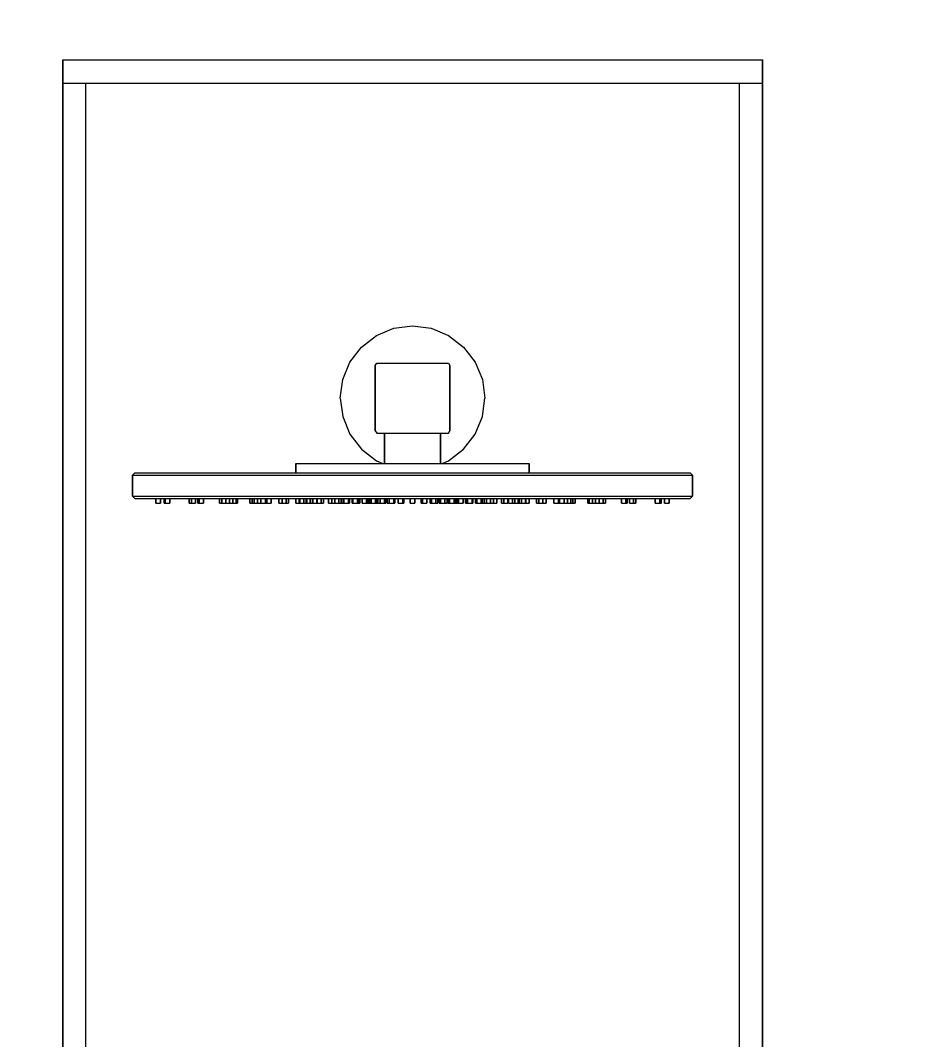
# Model space of a CAD drawing. Header units: millimetres. Extents: x 3767 to 22479, y 1034 to 12216.
# Drawn here: x 21305.3 to 21686.1, y 3257.8 to 3694.7 of the extents above; entities that cross this region are included whole.
import ezdxf

# ---------------------------------------------------------------- set-up
doc = ezdxf.new("R2010")
doc.units = ezdxf.units.MM
doc.layers.add('dim', color=4, linetype='Continuous', lineweight=0)
doc.layers.add('equipments', color=137, linetype='Continuous', lineweight=13)
doc.styles.add('ARIAL', font='arial.ttf')
doc.dimstyles.new('25', dxfattribs={"dimtxt": 25, "dimasz": 25, "dimexe": 12.5, "dimexo": 25, "dimgap": 6.25, "dimtad": 1, "dimdec": 0, "dimdsep": 46, "dimlunit": 6, "dimtxsty": 'ARIAL', "dimblk": 'OBLIQUE', "dimcen": 25, "dimdle": 12.5, "dimclrd": 256, "dimclre": 256, "dimclrt": 2, "dimadec": 0, "dimazin": 0, "dimtfac": 1, "dimtdec": 0, "dimtmove": 0, "dimatfit": 1, "dimldrblk": 'DOTSMALL', "dimfxl": 1, "dimtvp": 1, "dimtolj": 1, "dimtzin": 0, "dimarcsym": 0})

# ---------------------------------------------------------------- blocks, each defined once
blk = doc.blocks.new('A$C5B3B7623')
for p, q in [((71.8135, 1932.8429), (371.8135, 1932.8429)), ((71.8135, 1922.8429), (71.8135, 1932.8429)), ((71.8135, 1932.8429), (371.8135, 1932.8429)), ((71.8135, 1932.8429), (71.8135, 1922.8429)), ((371.8135, 1922.8429), (371.8135, 1932.8429)), ((371.8135, 1932.8429), (371.8135, 1922.8429)), ((71.8135, 532.8429), (71.8135, 1922.8429)), ((71.8135, 1517.8429), (71.8135, 1922.8429)), ((71.8135, 1061.8429), (71.8135, 1922.8429)), ((71.8135, 1922.8429), (371.8135, 1922.8429)), ((71.8135, 1922.8429), (371.8135, 1922.8429)), ((71.8135, 1922.8429), (71.8135, 1061.8429)), ((71.8135, 1922.8429), (71.8135, 532.8429)), ((71.8135, 1922.8429), (81.8135, 1922.8429)), ((71.8135, 1922.8429), (71.8135, 1517.8429)), ((81.8135, 542.8429), (81.8135, 1922.8429)), ((81.8135, 1922.8429), (361.8135, 1922.8429)), ((361.8135, 1922.8429), (361.8135, 1032.8429)), ((361.8135, 1922.8429), (361.8135, 542.8429)), ((361.8135, 1922.8429), (371.8135, 1922.8429)), ((371.8135, 532.8429), (371.8135, 1922.8429)), ((371.8135, 1922.8429), (371.8135, 532.8429)), ((206.3625, 1814.7129), (213.8425, 1817.7629)), ((213.8425, 1817.7629), (221.8135, 1818.8429)), ((221.8135, 1818.8429), (229.7845, 1817.7629)), ((229.7845, 1817.7629), (237.2645, 1814.7129)), ((199.9655, 1809.6929), (206.3625, 1814.7129)), ((237.2645, 1814.7129), (243.6615, 1809.6929)), ((194.9465, 1803.2929), (199.9655, 1809.6929)), ((243.6615, 1809.6929), (248.6805, 1803.2929)), ((191.8955, 1795.8129), (194.9465, 1803.2929)), ((205.8135, 1801.8429), (206.4535, 1802.8429)), ((205.8135, 1773.8429), (205.8135, 1801.8429)), ((205.8135, 1801.8429), (205.8135, 1773.8429)), ((206.4535, 1802.8429), (207.0295, 1802.8429)), ((207.0295, 1802.8429), (208.5015, 1802.8429)), ((208.5015, 1802.8429), (210.9975, 1802.8429)), ((210.9975, 1802.8429), (214.1975, 1802.8429)), ((214.1975, 1802.8429), (217.8455, 1802.8429)), ((217.8455, 1802.8429), (221.8135, 1802.8429)), ((221.8135, 1802.8429), (225.7815, 1802.8429)), ((225.7815, 1802.8429), (229.4295, 1802.8429)), ((229.4295, 1802.8429), (232.6295, 1802.8429)), ((232.6295, 1802.8429), (235.1255, 1802.8429)), ((235.1255, 1802.8429), (236.5975, 1802.8429)), ((236.5975, 1802.8429), (237.1735, 1802.8429)), ((237.1735, 1802.8429), (237.8135, 1801.8429)), ((237.8135, 1773.8429), (237.8135, 1801.8429)), ((237.8135, 1801.8429), (237.8135, 1773.8429)), ((248.6805, 1803.2929), (251.7305, 1795.8129)), ((190.8135, 1787.8429), (191.8955, 1795.8129)), ((251.7305, 1795.8129), (252.8135, 1787.8429)), ((190.8135, 1787.8429), (191.8955, 1779.8729)), ((251.7305, 1779.8729), (252.8135, 1787.8429)), ((191.8955, 1779.8729), (194.9465, 1772.3929)), ((248.6805, 1772.3929), (251.7305, 1779.8729)), ((205.8135, 1773.8429), (206.4535, 1772.8429)), ((237.1735, 1772.8429), (237.8135, 1773.8429)), ((194.9465, 1772.3929), (199.9655, 1765.9929)), ((206.4535, 1772.8429), (207.0295, 1772.8429)), ((207.0295, 1772.8429), (208.5015, 1772.8429)), ((208.5015, 1772.8429), (210.9975, 1772.8429)), ((208.5015, 1772.8429), (209.8135, 1772.8429)), ((209.8135, 1759.8429), (209.8135, 1772.8429)), ((209.8135, 1772.8429), (209.8135, 1759.8429)), ((209.8135, 1772.8429), (210.2135, 1772.8429)), ((210.2135, 1772.8429), (211.4135, 1772.8429)), ((210.9975, 1772.8429), (214.1975, 1772.8429)), ((211.4135, 1772.8429), (213.3135, 1772.8429)), ((213.3135, 1772.8429), (215.8135, 1772.8429)), ((214.1975, 1772.8429), (217.8455, 1772.8429)), ((215.8135, 1772.8429), (218.7135, 1772.8429)), ((217.8455, 1772.8429), (221.8135, 1772.8429)), ((218.7135, 1772.8429), (221.8135, 1772.8429)), ((221.8135, 1772.8429), (224.9135, 1772.8429)), ((221.8135, 1772.8429), (225.7815, 1772.8429)), ((224.9135, 1772.8429), (227.8135, 1772.8429)), ((225.7815, 1772.8429), (229.4295, 1772.8429)), ((227.8135, 1772.8429), (230.3135, 1772.8429)), ((229.4295, 1772.8429), (232.6295, 1772.8429)), ((230.3135, 1772.8429), (232.2135, 1772.8429)), ((232.2135, 1772.8429), (233.4135, 1772.8429)), ((232.6295, 1772.8429), (235.1255, 1772.8429)), ((233.4135, 1772.8429), (233.8135, 1772.8429)), ((233.8135, 1759.8429), (233.8135, 1772.8429)), ((233.8135, 1772.8429), (233.8135, 1759.8429)), ((233.8135, 1772.8429), (235.1255, 1772.8429)), ((235.1255, 1772.8429), (236.5975, 1772.8429)), ((236.5975, 1772.8429), (237.1735, 1772.8429)), ((243.6615, 1765.9929), (248.6805, 1772.3929)), ((199.9655, 1765.9929), (206.3625, 1760.9729)), ((237.2645, 1760.9729), (243.6615, 1765.9929)), ((206.3625, 1760.9729), (209.1338, 1759.8429)), ((234.4932, 1759.8429), (237.2645, 1760.9729)), ((171.8135, 1755.8429), (171.8135, 1759.8429)), ((171.8135, 1759.8429), (171.8135, 1755.8429)), ((171.8135, 1759.8429), (172.3135, 1759.8429)), ((172.3135, 1759.8429), (173.6135, 1759.8429)), ((173.6135, 1759.8429), (175.7135, 1759.8429)), ((175.7135, 1759.8429), (178.5135, 1759.8429)), ((178.5135, 1759.8429), (182.2135, 1759.8429)), ((182.2135, 1759.8429), (186.5135, 1759.8429)), ((186.5135, 1759.8429), (191.4135, 1759.8429)), ((191.4135, 1759.8429), (196.9135, 1759.8429)), ((196.9135, 1759.8429), (202.7135, 1759.8429)), ((202.7135, 1759.8429), (208.9135, 1759.8429)), ((208.9135, 1759.8429), (215.3135, 1759.8429)), ((215.3135, 1759.8429), (221.8135, 1759.8429)), ((221.8135, 1759.8429), (228.3135, 1759.8429)), ((228.3135, 1759.8429), (234.7135, 1759.8429)), ((234.7135, 1759.8429), (240.9135, 1759.8429)), ((240.9135, 1759.8429), (246.7135, 1759.8429)), ((246.7135, 1759.8429), (252.2135, 1759.8429)), ((252.2135, 1759.8429), (257.1135, 1759.8429)), ((257.1135, 1759.8429), (261.4135, 1759.8429)), ((261.4135, 1759.8429), (265.1135, 1759.8429)), ((265.1135, 1759.8429), (267.9135, 1759.8429)), ((267.9135, 1759.8429), (270.0135, 1759.8429)), ((270.0135, 1759.8429), (271.3135, 1759.8429)), ((271.3135, 1759.8429), (271.8135, 1759.8429)), ((271.8135, 1755.8429), (271.8135, 1759.8429)), ((271.8135, 1759.8429), (271.8135, 1755.8429)), ((101.8135, 1754.8429), (102.8135, 1755.8429)), ((101.8135, 1754.8429), (101.8135, 1745.8429)), ((101.8135, 1754.8429), (103.0135, 1754.8429)), ((101.8135, 1745.8429), (101.8135, 1754.8429)), ((102.8135, 1755.8429), (104.0135, 1755.8429)), ((103.0135, 1754.8429), (106.1135, 1754.8429)), ((104.0135, 1755.8429), (107.1135, 1755.8429)), ((106.1135, 1754.8429), (111.2135, 1754.8429)), ((107.1135, 1755.8429), (112.1135, 1755.8429)), ((111.2135, 1754.8429), (117.9135, 1754.8429)), ((112.1135, 1755.8429), (118.7135, 1755.8429)), ((117.9135, 1754.8429), (126.8135, 1754.8429)), ((118.7135, 1755.8429), (127.6135, 1755.8429)), ((126.8135, 1754.8429), (137.1135, 1754.8429)), ((127.6135, 1755.8429), (137.8135, 1755.8429)), ((137.1135, 1754.8429), (148.9135, 1754.8429)), ((137.8135, 1755.8429), (149.5135, 1755.8429)), ((148.9135, 1754.8429), (162.1135, 1754.8429)), ((149.5135, 1755.8429), (162.6135, 1755.8429)), ((162.1135, 1754.8429), (176.0135, 1754.8429)), ((162.6135, 1755.8429), (176.3135, 1755.8429)), ((176.0135, 1754.8429), (190.8135, 1754.8429)), ((176.3135, 1755.8429), (191.1135, 1755.8429)), ((190.8135, 1754.8429), (206.2135, 1754.8429)), ((191.1135, 1755.8429), (206.2135, 1755.8429)), ((206.2135, 1755.8429), (221.8135, 1755.8429)), ((206.2135, 1754.8429), (221.8135, 1754.8429)), ((221.8135, 1755.8429), (237.4135, 1755.8429)), ((221.8135, 1754.8429), (237.4135, 1754.8429)), ((237.4135, 1755.8429), (252.5135, 1755.8429)), ((237.4135, 1754.8429), (252.8135, 1754.8429)), ((252.5135, 1755.8429), (267.3135, 1755.8429)), ((252.8135, 1754.8429), (267.6135, 1754.8429)), ((267.3135, 1755.8429), (281.0135, 1755.8429)), ((267.6135, 1754.8429), (281.5135, 1754.8429)), ((281.0135, 1755.8429), (294.1135, 1755.8429)), ((281.5135, 1754.8429), (294.7135, 1754.8429)), ((294.1135, 1755.8429), (305.8135, 1755.8429)), ((294.7135, 1754.8429), (306.5135, 1754.8429)), ((305.8135, 1755.8429), (316.0135, 1755.8429)), ((306.5135, 1754.8429), (316.8135, 1754.8429)), ((316.0135, 1755.8429), (324.9135, 1755.8429)), ((316.8135, 1754.8429), (325.7135, 1754.8429)), ((324.9135, 1755.8429), (331.5135, 1755.8429)), ((325.7135, 1754.8429), (332.4135, 1754.8429)), ((331.5135, 1755.8429), (336.5135, 1755.8429)), ((332.4135, 1754.8429), (337.5135, 1754.8429)), ((336.5135, 1755.8429), (339.6135, 1755.8429)), ((337.5135, 1754.8429), (340.6135, 1754.8429)), ((339.6135, 1755.8429), (340.8135, 1755.8429)), ((340.6135, 1754.8429), (341.8135, 1754.8429)), ((340.8135, 1755.8429), (341.8135, 1754.8429)), ((341.8135, 1745.8429), (341.8135, 1754.8429)), ((341.8135, 1754.8429), (341.8135, 1745.8429)), ((101.8135, 1745.8429), (103.0135, 1745.8429)), ((101.8135, 1745.8429), (102.8135, 1744.8429)), ((102.8135, 1744.8429), (104.0135, 1744.8429)), ((103.0135, 1745.8429), (106.1135, 1745.8429)), ((104.0135, 1744.8429), (107.1135, 1744.8429)), ((106.1135, 1745.8429), (111.2135, 1745.8429)), ((107.1135, 1744.8429), (112.1135, 1744.8429)), ((107.1135, 1744.8429), (111.8135, 1744.8429)), ((111.2135, 1745.8429), (117.9135, 1745.8429)), ((111.8135, 1742.8429), (111.8135, 1744.8429)), ((111.8135, 1744.8429), (113.8135, 1744.8429)), ((111.8135, 1744.8429), (111.8135, 1742.8429)), ((112.1135, 1744.8429), (118.7135, 1744.8429)), ((113.8135, 1742.8429), (113.8135, 1744.8429)), ((113.8135, 1744.8429), (113.8135, 1742.8429)), ((113.8135, 1744.8429), (115.3028, 1744.8429)), ((115.3028, 1742.8429), (115.3028, 1744.8429)), ((115.3028, 1744.8429), (115.8205, 1744.8429)), ((115.3028, 1744.8429), (115.3028, 1742.8429)), ((115.8205, 1742.8429), (115.8205, 1744.8429)), ((115.8205, 1744.8429), (117.7523, 1744.8429)), ((115.8205, 1744.8429), (115.8205, 1742.8429)), ((117.7523, 1742.8429), (117.7523, 1744.8429)), ((117.7523, 1744.8429), (117.7523, 1742.8429)), ((117.7523, 1744.8429), (118.7135, 1744.8429)), ((117.9135, 1745.8429), (126.8135, 1745.8429)), ((118.7135, 1744.8429), (127.6135, 1744.8429)), ((118.7135, 1744.8429), (126.0507, 1744.8429)), ((126.0507, 1742.8429), (126.0507, 1744.8429)), ((126.0507, 1744.8429), (127.0507, 1744.8429)), ((126.0507, 1744.8429), (126.0507, 1742.8429)), ((126.8135, 1745.8429), (137.1135, 1745.8429)), ((127.0507, 1742.8429), (127.0507, 1744.8429)), ((127.0507, 1744.8429), (128.7828, 1744.8429)), ((127.0507, 1744.8429), (127.0507, 1742.8429)), ((127.6135, 1744.8429), (137.8135, 1744.8429)), ((128.7828, 1742.8429), (128.7828, 1744.8429)), ((128.7828, 1744.8429), (128.7828, 1742.8429)), ((128.8135, 1742.8429), (128.8135, 1744.8429)), ((128.8135, 1744.8429), (128.8135, 1742.8429)), ((128.8135, 1744.8429), (129.7917, 1744.8429)), ((129.7917, 1742.8429), (129.7917, 1744.8429)), ((129.7917, 1744.8429), (130.3094, 1744.8429)), ((129.7917, 1744.8429), (129.7917, 1742.8429)), ((130.3094, 1742.8429), (130.3094, 1744.8429)), ((130.3094, 1744.8429), (132.2412, 1744.8429)), ((130.3094, 1744.8429), (130.3094, 1742.8429)), ((132.2412, 1742.8429), (132.2412, 1744.8429)), ((132.2412, 1744.8429), (132.2412, 1742.8429)), ((132.2412, 1744.8429), (137.8135, 1744.8429)), ((137.1135, 1745.8429), (148.9135, 1745.8429)), ((137.8135, 1744.8429), (149.5135, 1744.8429)), ((137.8135, 1744.8429), (139.0411, 1744.8429)), ((139.0411, 1742.8429), (139.0411, 1744.8429)), ((139.0411, 1744.8429), (140.0411, 1744.8429)), ((139.0411, 1744.8429), (139.0411, 1742.8429)), ((140.0411, 1742.8429), (140.0411, 1744.8429)), ((140.0411, 1744.8429), (141.7731, 1744.8429)), ((140.0411, 1744.8429), (140.0411, 1742.8429)), ((141.7731, 1742.8429), (141.7731, 1744.8429)), ((141.7731, 1744.8429), (141.7731, 1742.8429)), ((141.8135, 1742.8429), (141.8135, 1744.8429)), ((141.8135, 1744.8429), (143.3246, 1744.8429)), ((141.8135, 1744.8429), (141.8135, 1742.8429)), ((143.3246, 1742.8429), (143.3246, 1744.8429)), ((143.3246, 1744.8429), (144.7389, 1744.8429)), ((143.3246, 1744.8429), (143.3246, 1742.8429)), ((144.7389, 1742.8429), (144.7389, 1744.8429)), ((144.7389, 1744.8429), (146.1531, 1744.8429)), ((144.7389, 1744.8429), (144.7389, 1742.8429)), ((146.1531, 1742.8429), (146.1531, 1744.8429)), ((146.1531, 1744.8429), (146.7301, 1744.8429)), ((146.1531, 1744.8429), (146.1531, 1742.8429)), ((146.7301, 1742.8429), (146.7301, 1744.8429)), ((146.7301, 1744.8429), (146.7301, 1742.8429)), ((146.7301, 1744.8429), (149.5135, 1744.8429)), ((148.9135, 1745.8429), (162.1135, 1745.8429)), ((149.5135, 1744.8429), (162.6135, 1744.8429)), ((149.5135, 1744.8429), (152.0315, 1744.8429)), ((152.0315, 1742.8429), (152.0315, 1744.8429)), ((152.0315, 1744.8429), (153.0315, 1744.8429)), ((152.0315, 1744.8429), (152.0315, 1742.8429)), ((153.0315, 1742.8429), (153.0315, 1744.8429)), ((153.0315, 1744.8429), (153.9312, 1744.8429)), ((153.0315, 1744.8429), (153.0315, 1742.8429)), ((153.9312, 1742.8429), (153.9312, 1744.8429)), ((153.9312, 1744.8429), (155.3455, 1744.8429)), ((153.9312, 1744.8429), (153.9312, 1742.8429)), ((155.3455, 1742.8429), (155.3455, 1744.8429)), ((155.3455, 1744.8429), (156.7597, 1744.8429)), ((155.3455, 1744.8429), (155.3455, 1742.8429)), ((156.7597, 1742.8429), (156.7597, 1744.8429)), ((156.7597, 1744.8429), (156.7597, 1742.8429)), ((156.7597, 1744.8429), (156.8135, 1744.8429)), ((156.8135, 1742.8429), (156.8135, 1744.8429)), ((156.8135, 1744.8429), (158.7695, 1744.8429)), ((156.8135, 1744.8429), (156.8135, 1742.8429)), ((158.7695, 1742.8429), (158.7695, 1744.8429)), ((158.7695, 1744.8429), (159.2871, 1744.8429)), ((158.7695, 1744.8429), (158.7695, 1742.8429)), ((159.2871, 1742.8429), (159.2871, 1744.8429)), ((159.2871, 1744.8429), (161.219, 1744.8429)), ((159.2871, 1744.8429), (159.2871, 1742.8429)), ((161.219, 1742.8429), (161.219, 1744.8429)), ((161.219, 1744.8429), (161.219, 1742.8429)), ((161.219, 1744.8429), (162.6135, 1744.8429)), ((162.1135, 1745.8429), (176.0135, 1745.8429)), ((162.6135, 1744.8429), (176.3135, 1744.8429)), ((162.6135, 1744.8429), (164.5378, 1744.8429)), ((164.5378, 1742.8429), (164.5378, 1744.8429)), ((164.5378, 1744.8429), (165.9475, 1744.8429)), ((164.5378, 1744.8429), (164.5378, 1742.8429)), ((165.9475, 1742.8429), (165.9475, 1744.8429)), ((165.9475, 1744.8429), (167.6795, 1744.8429)), ((165.9475, 1744.8429), (165.9475, 1742.8429)), ((167.6795, 1742.8429), (167.6795, 1744.8429)), ((167.6795, 1744.8429), (168.6795, 1744.8429)), ((167.6795, 1744.8429), (167.6795, 1742.8429)), ((168.6795, 1742.8429), (168.6795, 1744.8429)), ((168.6795, 1744.8429), (168.6795, 1742.8429)), ((168.6795, 1744.8429), (171.8135, 1744.8429)), ((171.8135, 1742.8429), (171.8135, 1744.8429)), ((171.8135, 1744.8429), (173.2585, 1744.8429)), ((171.8135, 1744.8429), (171.8135, 1742.8429)), ((173.2585, 1742.8429), (173.2585, 1744.8429)), ((173.2585, 1744.8429), (173.4475, 1744.8429)), ((173.2585, 1744.8429), (173.2585, 1742.8429)), ((173.4475, 1742.8429), (173.4475, 1744.8429)), ((173.4475, 1744.8429), (175.1795, 1744.8429)), ((173.4475, 1744.8429), (173.4475, 1742.8429)), ((175.1795, 1742.8429), (175.1795, 1744.8429)), ((175.1795, 1744.8429), (176.1795, 1744.8429)), ((175.1795, 1744.8429), (175.1795, 1742.8429)), ((176.0135, 1745.8429), (190.8135, 1745.8429)), ((176.1795, 1742.8429), (176.1795, 1744.8429)), ((176.1795, 1744.8429), (176.1795, 1742.8429)), ((176.1795, 1744.8429), (176.5585, 1744.8429)), ((176.3135, 1744.8429), (191.1135, 1744.8429)), ((176.5585, 1742.8429), (176.5585, 1744.8429)), ((176.5585, 1744.8429), (177.9725, 1744.8429)), ((176.5585, 1744.8429), (176.5585, 1742.8429)), ((177.9725, 1742.8429), (177.9725, 1744.8429)), ((177.9725, 1744.8429), (177.9725, 1742.8429)), ((178.0125, 1742.8429), (178.0125, 1744.8429)), ((178.0125, 1744.8429), (179.0125, 1744.8429)), ((178.0125, 1744.8429), (178.0125, 1742.8429)), ((179.0125, 1742.8429), (179.0125, 1744.8429)), ((179.0125, 1744.8429), (180.7445, 1744.8429)), ((179.0125, 1744.8429), (179.0125, 1742.8429)), ((180.7445, 1742.8429), (180.7445, 1744.8429)), ((180.7445, 1744.8429), (180.7445, 1742.8429)), ((180.7445, 1744.8429), (180.9475, 1744.8429)), ((180.9475, 1742.8429), (180.9475, 1744.8429)), ((180.9475, 1744.8429), (182.6795, 1744.8429)), ((180.9475, 1744.8429), (180.9475, 1742.8429)), ((182.6795, 1742.8429), (182.6795, 1744.8429)), ((182.6795, 1744.8429), (183.6795, 1744.8429)), ((182.6795, 1744.8429), (182.6795, 1742.8429)), ((183.6795, 1742.8429), (183.6795, 1744.8429)), ((183.6795, 1744.8429), (183.6795, 1742.8429)), ((183.6795, 1744.8429), (185.7515, 1744.8429)), ((185.7515, 1742.8429), (185.7515, 1744.8429)), ((185.7515, 1744.8429), (187.1655, 1744.8429)), ((185.7515, 1744.8429), (185.7515, 1742.8429)), ((187.1655, 1742.8429), (187.1655, 1744.8429)), ((187.1655, 1744.8429), (188.4475, 1744.8429)), ((187.1655, 1744.8429), (187.1655, 1742.8429)), ((188.4475, 1742.8429), (188.4475, 1744.8429)), ((188.4475, 1744.8429), (190.1795, 1744.8429)), ((188.4475, 1744.8429), (188.4475, 1742.8429)), ((190.1795, 1742.8429), (190.1795, 1744.8429)), ((190.1795, 1744.8429), (191.1795, 1744.8429)), ((190.1795, 1744.8429), (190.1795, 1742.8429)), ((190.8135, 1745.8429), (206.2135, 1745.8429)), ((191.1135, 1744.8429), (206.2135, 1744.8429)), ((191.1795, 1742.8429), (191.1795, 1744.8429)), ((191.1795, 1744.8429), (192.0025, 1744.8429)), ((191.1795, 1744.8429), (191.1795, 1742.8429)), ((192.0025, 1742.8429), (192.0025, 1744.8429)), ((192.0025, 1744.8429), (192.3775, 1744.8429)), ((192.0025, 1744.8429), (192.0025, 1742.8429)), ((192.3775, 1742.8429), (192.3775, 1744.8429)), ((192.3775, 1744.8429), (194.3095, 1744.8429)), ((192.3775, 1744.8429), (192.3775, 1742.8429)), ((194.3095, 1742.8429), (194.3095, 1744.8429)), ((194.3095, 1744.8429), (194.8265, 1744.8429)), ((194.3095, 1744.8429), (194.3095, 1742.8429)), ((194.8265, 1742.8429), (194.8265, 1744.8429)), ((194.8265, 1744.8429), (194.8265, 1742.8429)), ((194.8265, 1744.8429), (195.9475, 1744.8429)), ((195.9475, 1742.8429), (195.9475, 1744.8429)), ((195.9475, 1744.8429), (196.2595, 1744.8429)), ((195.9475, 1744.8429), (195.9475, 1742.8429)), ((196.2595, 1742.8429), (196.2595, 1744.8429)), ((196.2595, 1744.8429), (198.1915, 1744.8429)), ((196.2595, 1744.8429), (196.2595, 1742.8429)), ((198.1915, 1742.8429), (198.1915, 1744.8429)), ((198.1915, 1744.8429), (198.7095, 1744.8429)), ((198.1915, 1744.8429), (198.1915, 1742.8429)), ((198.7095, 1742.8429), (198.7095, 1744.8429)), ((198.7095, 1744.8429), (198.7095, 1742.8429)), ((198.7095, 1744.8429), (199.1865, 1744.8429)), ((199.1865, 1742.8429), (199.1865, 1744.8429)), ((199.1865, 1744.8429), (199.1865, 1742.8429)), ((199.1865, 1744.8429), (200.1425, 1744.8429)), ((200.1425, 1742.8429), (200.1425, 1744.8429)), ((200.1425, 1744.8429), (202.0735, 1744.8429)), ((200.1425, 1744.8429), (200.1425, 1742.8429)), ((202.0735, 1742.8429), (202.0735, 1744.8429)), ((202.0735, 1744.8429), (202.5915, 1744.8429)), ((202.0735, 1744.8429), (202.0735, 1742.8429)), ((202.5915, 1742.8429), (202.5915, 1744.8429)), ((202.5915, 1744.8429), (202.7535, 1744.8429)), ((202.5915, 1744.8429), (202.5915, 1742.8429)), ((202.7535, 1742.8429), (202.7535, 1744.8429)), ((202.7535, 1744.8429), (203.4475, 1744.8429)), ((202.7535, 1744.8429), (202.7535, 1742.8429)), ((203.4475, 1742.8429), (203.4475, 1744.8429)), ((203.4475, 1744.8429), (204.0245, 1744.8429)), ((203.4475, 1744.8429), (203.4475, 1742.8429)), ((204.0245, 1742.8429), (204.0245, 1744.8429)), ((204.0245, 1744.8429), (205.9565, 1744.8429)), ((204.0245, 1744.8429), (204.0245, 1742.8429)), ((205.9565, 1742.8429), (205.9565, 1744.8429)), ((205.9565, 1744.8429), (206.4735, 1744.8429)), ((205.9565, 1744.8429), (205.9565, 1742.8429)), ((206.2135, 1745.8429), (221.8135, 1745.8429)), ((206.2135, 1744.8429), (221.8135, 1744.8429)), ((206.4735, 1742.8429), (206.4735, 1744.8429)), ((206.4735, 1744.8429), (206.7255, 1744.8429)), ((206.4735, 1744.8429), (206.4735, 1742.8429)), ((206.7255, 1742.8429), (206.7255, 1744.8429)), ((206.7255, 1744.8429), (206.7255, 1742.8429)), ((206.7255, 1744.8429), (206.9645, 1744.8429)), ((206.9645, 1742.8429), (206.9645, 1744.8429)), ((206.9645, 1744.8429), (207.9065, 1744.8429)), ((206.9645, 1744.8429), (206.9645, 1742.8429)), ((207.9065, 1742.8429), (207.9065, 1744.8429)), ((207.9065, 1744.8429), (209.8385, 1744.8429)), ((207.9065, 1744.8429), (207.9065, 1742.8429)), ((209.8385, 1742.8429), (209.8385, 1744.8429)), ((209.8385, 1744.8429), (210.3565, 1744.8429)), ((209.8385, 1744.8429), (209.8385, 1742.8429)), ((210.3565, 1742.8429), (210.3565, 1744.8429)), ((210.3565, 1744.8429), (210.3565, 1742.8429)), ((210.3565, 1744.8429), (210.9475, 1744.8429)), ((210.9475, 1742.8429), (210.9475, 1744.8429)), ((210.9475, 1744.8429), (211.7885, 1744.8429)), ((210.9475, 1744.8429), (210.9475, 1742.8429)), ((211.7885, 1742.8429), (211.7885, 1744.8429)), ((211.7885, 1744.8429), (213.7205, 1744.8429)), ((211.7885, 1744.8429), (211.7885, 1742.8429)), ((213.7205, 1742.8429), (213.7205, 1744.8429)), ((213.7205, 1744.8429), (214.2385, 1744.8429)), ((213.7205, 1744.8429), (213.7205, 1742.8429)), ((214.2385, 1742.8429), (214.2385, 1744.8429)), ((214.2385, 1744.8429), (214.2385, 1742.8429)), ((214.2385, 1744.8429), (215.6715, 1744.8429)), ((215.6715, 1742.8429), (215.6715, 1744.8429)), ((215.6715, 1744.8429), (217.6035, 1744.8429)), ((215.6715, 1744.8429), (215.6715, 1742.8429)), ((217.6035, 1742.8429), (217.6035, 1744.8429)), ((217.6035, 1744.8429), (218.1205, 1744.8429)), ((217.6035, 1744.8429), (217.6035, 1742.8429)), ((218.1205, 1742.8429), (218.1205, 1744.8429)), ((218.1205, 1744.8429), (218.1205, 1742.8429)), ((218.1205, 1744.8429), (220.8135, 1744.8429)), ((220.8135, 1742.8429), (220.8135, 1744.8429)), ((220.8135, 1744.8429), (220.8135, 1742.8429)), ((220.8135, 1744.8429), (222.8135, 1744.8429)), ((221.8135, 1745.8429), (237.4135, 1745.8429)), ((221.8135, 1744.8429), (237.4135, 1744.8429)), ((222.8135, 1742.8429), (222.8135, 1744.8429)), ((222.8135, 1744.8429), (222.8135, 1742.8429)), ((222.8135, 1744.8429), (225.5065, 1744.8429)), ((225.5065, 1742.8429), (225.5065, 1744.8429)), ((225.5065, 1744.8429), (225.5065, 1742.8429)), ((225.5065, 1744.8429), (226.0235, 1744.8429)), ((226.0235, 1742.8429), (226.0235, 1744.8429)), ((226.0235, 1744.8429), (227.9555, 1744.8429)), ((226.0235, 1744.8429), (226.0235, 1742.8429)), ((227.9555, 1742.8429), (227.9555, 1744.8429)), ((227.9555, 1744.8429), (227.9555, 1742.8429)), ((227.9555, 1744.8429), (229.3885, 1744.8429)), ((229.3885, 1742.8429), (229.3885, 1744.8429)), ((229.3885, 1744.8429), (229.3885, 1742.8429)), ((229.3885, 1744.8429), (229.9065, 1744.8429)), ((229.9065, 1742.8429), (229.9065, 1744.8429)), ((229.9065, 1744.8429), (231.8385, 1744.8429)), ((229.9065, 1744.8429), (229.9065, 1742.8429)), ((231.8385, 1742.8429), (231.8385, 1744.8429)), ((231.8385, 1744.8429), (231.8385, 1742.8429)), ((231.8385, 1744.8429), (232.6795, 1744.8429)), ((232.6795, 1742.8429), (232.6795, 1744.8429)), ((232.6795, 1744.8429), (232.6795, 1742.8429)), ((232.6795, 1744.8429), (233.2705, 1744.8429)), ((233.2705, 1742.8429), (233.2705, 1744.8429)), ((233.2705, 1744.8429), (233.2705, 1742.8429)), ((233.2705, 1744.8429), (233.7885, 1744.8429)), ((233.7885, 1742.8429), (233.7885, 1744.8429)), ((233.7885, 1744.8429), (235.7205, 1744.8429)), ((233.7885, 1744.8429), (233.7885, 1742.8429)), ((235.7205, 1742.8429), (235.7205, 1744.8429)), ((235.7205, 1744.8429), (235.7205, 1742.8429)), ((235.7205, 1744.8429), (236.6625, 1744.8429)), ((236.6625, 1742.8429), (236.6625, 1744.8429)), ((236.6625, 1744.8429), (236.6625, 1742.8429)), ((236.6625, 1744.8429), (236.9015, 1744.8429)), ((236.9015, 1742.8429), (236.9015, 1744.8429)), ((236.9015, 1744.8429), (236.9015, 1742.8429)), ((236.9015, 1744.8429), (237.1535, 1744.8429)), ((237.1535, 1742.8429), (237.1535, 1744.8429)), ((237.1535, 1744.8429), (237.6705, 1744.8429)), ((237.1535, 1744.8429), (237.1535, 1742.8429)), ((237.4135, 1745.8429), (252.8135, 1745.8429)), ((237.4135, 1744.8429), (252.5135, 1744.8429)), ((237.6705, 1742.8429), (237.6705, 1744.8429)), ((237.6705, 1744.8429), (239.6025, 1744.8429)), ((237.6705, 1744.8429), (237.6705, 1742.8429)), ((239.6025, 1742.8429), (239.6025, 1744.8429)), ((239.6025, 1744.8429), (239.6025, 1742.8429)), ((239.6025, 1744.8429), (240.1795, 1744.8429)), ((240.1795, 1742.8429), (240.1795, 1744.8429)), ((240.1795, 1744.8429), (240.1795, 1742.8429)), ((240.1795, 1744.8429), (240.8735, 1744.8429)), ((240.8735, 1742.8429), (240.8735, 1744.8429)), ((240.8735, 1744.8429), (241.0355, 1744.8429)), ((240.8735, 1744.8429), (240.8735, 1742.8429)), ((241.0355, 1742.8429), (241.0355, 1744.8429)), ((241.0355, 1744.8429), (241.5535, 1744.8429)), ((241.0355, 1744.8429), (241.0355, 1742.8429)), ((241.5535, 1742.8429), (241.5535, 1744.8429)), ((241.5535, 1744.8429), (243.4845, 1744.8429)), ((241.5535, 1744.8429), (241.5535, 1742.8429)), ((243.4845, 1742.8429), (243.4845, 1744.8429)), ((243.4845, 1744.8429), (243.4845, 1742.8429)), ((243.4845, 1744.8429), (244.4405, 1744.8429)), ((244.4405, 1742.8429), (244.4405, 1744.8429)), ((244.4405, 1744.8429), (244.4405, 1742.8429)), ((244.4405, 1744.8429), (244.9175, 1744.8429)), ((244.9175, 1742.8429), (244.9175, 1744.8429)), ((244.9175, 1744.8429), (245.4355, 1744.8429)), ((244.9175, 1744.8429), (244.9175, 1742.8429)), ((245.4355, 1742.8429), (245.4355, 1744.8429)), ((245.4355, 1744.8429), (247.3675, 1744.8429)), ((245.4355, 1744.8429), (245.4355, 1742.8429)), ((247.3675, 1742.8429), (247.3675, 1744.8429)), ((247.3675, 1744.8429), (247.3675, 1742.8429)), ((247.3675, 1744.8429), (247.6795, 1744.8429)), ((247.6795, 1742.8429), (247.6795, 1744.8429)), ((247.6795, 1744.8429), (247.6795, 1742.8429)), ((247.6795, 1744.8429), (248.8005, 1744.8429)), ((248.8005, 1742.8429), (248.8005, 1744.8429)), ((248.8005, 1744.8429), (248.8005, 1742.8429)), ((248.8005, 1744.8429), (249.3175, 1744.8429)), ((249.3175, 1742.8429), (249.3175, 1744.8429)), ((249.3175, 1744.8429), (251.2495, 1744.8429)), ((249.3175, 1744.8429), (249.3175, 1742.8429)), ((251.2495, 1742.8429), (251.2495, 1744.8429)), ((251.2495, 1744.8429), (251.2495, 1742.8429)), ((251.2495, 1744.8429), (251.6245, 1744.8429)), ((251.6245, 1742.8429), (251.6245, 1744.8429)), ((251.6245, 1744.8429), (252.4475, 1744.8429)), ((251.6245, 1744.8429), (251.6245, 1742.8429)), ((252.4475, 1742.8429), (252.4475, 1744.8429)), ((252.4475, 1744.8429), (253.4475, 1744.8429)), ((252.4475, 1744.8429), (252.4475, 1742.8429)), ((252.5135, 1744.8429), (267.3135, 1744.8429)), ((252.8135, 1745.8429), (267.6135, 1745.8429)), ((253.4475, 1742.8429), (253.4475, 1744.8429)), ((253.4475, 1744.8429), (255.1795, 1744.8429)), ((253.4475, 1744.8429), (253.4475, 1742.8429)), ((255.1795, 1742.8429), (255.1795, 1744.8429)), ((255.1795, 1744.8429), (255.1795, 1742.8429)), ((255.1795, 1744.8429), (256.4615, 1744.8429)), ((256.4615, 1742.8429), (256.4615, 1744.8429)), ((256.4615, 1744.8429), (257.8755, 1744.8429)), ((256.4615, 1744.8429), (256.4615, 1742.8429)), ((257.8755, 1742.8429), (257.8755, 1744.8429)), ((257.8755, 1744.8429), (257.8755, 1742.8429)), ((257.8755, 1744.8429), (259.9475, 1744.8429)), ((259.9475, 1742.8429), (259.9475, 1744.8429)), ((259.9475, 1744.8429), (259.9475, 1742.8429)), ((259.9475, 1744.8429), (260.9475, 1744.8429)), ((260.9475, 1742.8429), (260.9475, 1744.8429)), ((260.9475, 1744.8429), (262.6795, 1744.8429)), ((260.9475, 1744.8429), (260.9475, 1742.8429)), ((262.6795, 1742.8429), (262.6795, 1744.8429)), ((262.6795, 1744.8429), (262.6795, 1742.8429)), ((262.6795, 1744.8429), (262.8825, 1744.8429)), ((262.8825, 1742.8429), (262.8825, 1744.8429)), ((262.8825, 1744.8429), (262.8825, 1742.8429)), ((262.8825, 1744.8429), (264.6145, 1744.8429)), ((264.6145, 1742.8429), (264.6145, 1744.8429)), ((264.6145, 1744.8429), (265.6145, 1744.8429)), ((264.6145, 1744.8429), (264.6145, 1742.8429)), ((265.6145, 1742.8429), (265.6145, 1744.8429)), ((265.6145, 1744.8429), (265.6145, 1742.8429)), ((265.6545, 1742.8429), (265.6545, 1744.8429)), ((265.6545, 1744.8429), (265.6545, 1742.8429)), ((265.6545, 1744.8429), (267.0685, 1744.8429)), ((267.0685, 1742.8429), (267.0685, 1744.8429)), ((267.0685, 1744.8429), (267.4475, 1744.8429)), ((267.0685, 1744.8429), (267.0685, 1742.8429)), ((267.3135, 1744.8429), (281.0135, 1744.8429)), ((267.4475, 1742.8429), (267.4475, 1744.8429)), ((267.4475, 1744.8429), (268.4475, 1744.8429)), ((267.4475, 1744.8429), (267.4475, 1742.8429)), ((267.6135, 1745.8429), (281.5135, 1745.8429)), ((268.4475, 1742.8429), (268.4475, 1744.8429)), ((268.4475, 1744.8429), (270.1795, 1744.8429)), ((268.4475, 1744.8429), (268.4475, 1742.8429)), ((270.1795, 1742.8429), (270.1795, 1744.8429)), ((270.1795, 1744.8429), (270.1795, 1742.8429)), ((270.1795, 1744.8429), (270.3685, 1744.8429)), ((270.3685, 1742.8429), (270.3685, 1744.8429)), ((270.3685, 1744.8429), (271.8135, 1744.8429)), ((270.3685, 1744.8429), (270.3685, 1742.8429)), ((271.8135, 1742.8429), (271.8135, 1744.8429)), ((271.8135, 1744.8429), (271.8135, 1742.8429)), ((271.8135, 1744.8429), (274.9475, 1744.8429)), ((274.9475, 1742.8429), (274.9475, 1744.8429)), ((274.9475, 1744.8429), (274.9475, 1742.8429)), ((274.9475, 1744.8429), (275.9475, 1744.8429)), ((275.9475, 1742.8429), (275.9475, 1744.8429)), ((275.9475, 1744.8429), (277.6795, 1744.8429)), ((275.9475, 1744.8429), (275.9475, 1742.8429)), ((277.6795, 1742.8429), (277.6795, 1744.8429)), ((277.6795, 1744.8429), (277.6795, 1742.8429)), ((277.6795, 1744.8429), (279.0895, 1744.8429)), ((279.0895, 1742.8429), (279.0895, 1744.8429)), ((279.0895, 1744.8429), (279.0895, 1742.8429)), ((279.0895, 1744.8429), (281.0135, 1744.8429)), ((281.0135, 1744.8429), (294.1135, 1744.8429)), ((281.0135, 1744.8429), (282.4085, 1744.8429)), ((281.5135, 1745.8429), (294.7135, 1745.8429)), ((282.4085, 1742.8429), (282.4085, 1744.8429)), ((282.4085, 1744.8429), (282.4085, 1742.8429)), ((282.4085, 1744.8429), (284.3395, 1744.8429)), ((284.3395, 1742.8429), (284.3395, 1744.8429)), ((284.3395, 1744.8429), (284.8575, 1744.8429)), ((284.3395, 1744.8429), (284.3395, 1742.8429)), ((284.8575, 1742.8429), (284.8575, 1744.8429)), ((284.8575, 1744.8429), (286.8135, 1744.8429)), ((284.8575, 1744.8429), (284.8575, 1742.8429)), ((286.8135, 1742.8429), (286.8135, 1744.8429)), ((286.8135, 1744.8429), (286.8135, 1742.8429)), ((286.8135, 1744.8429), (286.8675, 1744.8429)), ((286.8675, 1742.8429), (286.8675, 1744.8429)), ((286.8675, 1744.8429), (286.8675, 1742.8429)), ((286.8675, 1744.8429), (288.2815, 1744.8429)), ((288.2815, 1742.8429), (288.2815, 1744.8429)), ((288.2815, 1744.8429), (289.6955, 1744.8429)), ((288.2815, 1744.8429), (288.2815, 1742.8429)), ((289.6955, 1742.8429), (289.6955, 1744.8429)), ((289.6955, 1744.8429), (289.6955, 1742.8429)), ((289.6955, 1744.8429), (290.5955, 1744.8429)), ((290.5955, 1742.8429), (290.5955, 1744.8429)), ((290.5955, 1744.8429), (291.5955, 1744.8429)), ((290.5955, 1744.8429), (290.5955, 1742.8429)), ((291.5955, 1742.8429), (291.5955, 1744.8429)), ((291.5955, 1744.8429), (291.5955, 1742.8429)), ((291.5955, 1744.8429), (294.1135, 1744.8429)), ((294.1135, 1744.8429), (305.8135, 1744.8429)), ((294.1135, 1744.8429), (296.8965, 1744.8429)), ((294.7135, 1745.8429), (306.5135, 1745.8429)), ((296.8965, 1742.8429), (296.8965, 1744.8429)), ((296.8965, 1744.8429), (296.8965, 1742.8429)), ((296.8965, 1744.8429), (297.4735, 1744.8429)), ((297.4735, 1742.8429), (297.4735, 1744.8429)), ((297.4735, 1744.8429), (298.8885, 1744.8429)), ((297.4735, 1744.8429), (297.4735, 1742.8429)), ((298.8885, 1742.8429), (298.8885, 1744.8429)), ((298.8885, 1744.8429), (300.3025, 1744.8429)), ((298.8885, 1744.8429), (298.8885, 1742.8429)), ((300.3025, 1742.8429), (300.3025, 1744.8429)), ((300.3025, 1744.8429), (301.8135, 1744.8429)), ((300.3025, 1744.8429), (300.3025, 1742.8429)), ((301.8135, 1742.8429), (301.8135, 1744.8429)), ((301.8135, 1744.8429), (301.8135, 1742.8429)), ((301.8535, 1742.8429), (301.8535, 1744.8429)), ((301.8535, 1744.8429), (301.8535, 1742.8429)), ((301.8535, 1744.8429), (303.5855, 1744.8429)), ((303.5855, 1742.8429), (303.5855, 1744.8429)), ((303.5855, 1744.8429), (304.5855, 1744.8429)), ((303.5855, 1744.8429), (303.5855, 1742.8429)), ((304.5855, 1742.8429), (304.5855, 1744.8429)), ((304.5855, 1744.8429), (304.5855, 1742.8429)), ((304.5855, 1744.8429), (305.8135, 1744.8429)), ((305.8135, 1744.8429), (316.0135, 1744.8429)), ((305.8135, 1744.8429), (311.3855, 1744.8429)), ((306.5135, 1745.8429), (316.8135, 1745.8429)), ((311.3855, 1742.8429), (311.3855, 1744.8429)), ((311.3855, 1744.8429), (311.3855, 1742.8429)), ((311.3855, 1744.8429), (313.3175, 1744.8429)), ((313.3175, 1742.8429), (313.3175, 1744.8429)), ((313.3175, 1744.8429), (313.8355, 1744.8429)), ((313.3175, 1744.8429), (313.3175, 1742.8429)), ((313.8355, 1742.8429), (313.8355, 1744.8429)), ((313.8355, 1744.8429), (313.8355, 1742.8429)), ((313.8355, 1744.8429), (314.8135, 1744.8429)), ((314.8135, 1742.8429), (314.8135, 1744.8429)), ((314.8135, 1744.8429), (314.8135, 1742.8429)), ((314.8445, 1742.8429), (314.8445, 1744.8429)), ((314.8445, 1744.8429), (316.5765, 1744.8429)), ((314.8445, 1744.8429), (314.8445, 1742.8429)), ((316.0135, 1744.8429), (324.9135, 1744.8429)), ((316.5765, 1742.8429), (316.5765, 1744.8429)), ((316.5765, 1744.8429), (317.5765, 1744.8429)), ((316.5765, 1744.8429), (316.5765, 1742.8429)), ((316.8135, 1745.8429), (325.7135, 1745.8429)), ((317.5765, 1742.8429), (317.5765, 1744.8429)), ((317.5765, 1744.8429), (317.5765, 1742.8429)), ((317.5765, 1744.8429), (324.9135, 1744.8429)), ((324.9135, 1744.8429), (331.5135, 1744.8429)), ((324.9135, 1744.8429), (325.8745, 1744.8429)), ((325.7135, 1745.8429), (332.4135, 1745.8429)), ((325.8745, 1742.8429), (325.8745, 1744.8429)), ((325.8745, 1744.8429), (325.8745, 1742.8429)), ((325.8745, 1744.8429), (327.8065, 1744.8429)), ((327.8065, 1742.8429), (327.8065, 1744.8429)), ((327.8065, 1744.8429), (328.3245, 1744.8429)), ((327.8065, 1744.8429), (327.8065, 1742.8429)), ((328.3245, 1742.8429), (328.3245, 1744.8429)), ((328.3245, 1744.8429), (328.3245, 1742.8429)), ((328.3245, 1744.8429), (329.8135, 1744.8429)), ((329.8135, 1742.8429), (329.8135, 1744.8429)), ((329.8135, 1744.8429), (329.8135, 1742.8429)), ((329.8135, 1744.8429), (331.8135, 1744.8429)), ((331.5135, 1744.8429), (336.5135, 1744.8429)), ((331.8135, 1742.8429), (331.8135, 1744.8429)), ((331.8135, 1744.8429), (331.8135, 1742.8429)), ((331.8135, 1744.8429), (336.5135, 1744.8429)), ((332.4135, 1745.8429), (337.5135, 1745.8429)), ((336.5135, 1744.8429), (339.6135, 1744.8429)), ((337.5135, 1745.8429), (340.6135, 1745.8429)), ((339.6135, 1744.8429), (340.8135, 1744.8429)), ((340.6135, 1745.8429), (341.8135, 1745.8429)), ((340.8135, 1744.8429), (341.8135, 1745.8429)), ((111.8135, 1742.8429), (113.8135, 1742.8429)), ((115.3028, 1742.8429), (115.8205, 1742.8429)), ((115.3028, 1742.8429), (117.2347, 1742.8429)), ((115.8205, 1742.8429), (117.7523, 1742.8429)), ((117.2347, 1742.8429), (117.7523, 1742.8429)), ((126.0507, 1742.8429), (127.0507, 1742.8429)), ((126.0507, 1742.8429), (127.7828, 1742.8429)), ((126.8135, 1742.8429), (128.8135, 1742.8429)), ((127.0507, 1742.8429), (128.7828, 1742.8429)), ((127.7828, 1742.8429), (128.7828, 1742.8429)), ((129.7917, 1742.8429), (130.3094, 1742.8429)), ((129.7917, 1742.8429), (131.7236, 1742.8429)), ((130.3094, 1742.8429), (132.2412, 1742.8429)), ((131.7236, 1742.8429), (132.2412, 1742.8429)), ((139.0411, 1742.8429), (140.0411, 1742.8429)), ((139.0411, 1742.8429), (140.7731, 1742.8429)), ((140.0411, 1742.8429), (141.7731, 1742.8429)), ((140.7731, 1742.8429), (141.7731, 1742.8429)), ((141.8135, 1742.8429), (143.8135, 1742.8429)), ((143.3246, 1742.8429), (144.7389, 1742.8429)), ((144.2806, 1742.8429), (144.7983, 1742.8429)), ((144.2806, 1742.8429), (146.2125, 1742.8429)), ((144.7389, 1742.8429), (146.1531, 1742.8429)), ((144.7983, 1742.8429), (146.7301, 1742.8429)), ((146.2125, 1742.8429), (146.7301, 1742.8429)), ((152.0315, 1742.8429), (153.0315, 1742.8429)), ((152.0315, 1742.8429), (153.7635, 1742.8429)), ((153.0315, 1742.8429), (154.7635, 1742.8429)), ((153.7635, 1742.8429), (154.7635, 1742.8429)), ((153.9312, 1742.8429), (155.3455, 1742.8429)), ((155.3455, 1742.8429), (156.7597, 1742.8429)), ((156.8135, 1742.8429), (158.8135, 1742.8429)), ((158.7695, 1742.8429), (159.2871, 1742.8429)), ((158.7695, 1742.8429), (160.7014, 1742.8429)), ((159.2871, 1742.8429), (161.219, 1742.8429)), ((160.7014, 1742.8429), (161.219, 1742.8429)), ((164.5378, 1742.8429), (165.9521, 1742.8429)), ((165.0218, 1742.8429), (166.0219, 1742.8429)), ((165.0218, 1742.8429), (166.7539, 1742.8429)), ((165.9475, 1742.8429), (167.6795, 1742.8429)), ((165.9475, 1742.8429), (166.9475, 1742.8429)), ((165.9521, 1742.8429), (167.3663, 1742.8429)), ((166.0219, 1742.8429), (167.7539, 1742.8429)), ((166.7539, 1742.8429), (167.7539, 1742.8429)), ((166.9475, 1742.8429), (168.6795, 1742.8429)), ((167.6795, 1742.8429), (168.6795, 1742.8429)), ((171.8135, 1742.8429), (173.8135, 1742.8429)), ((173.2585, 1742.8429), (173.7765, 1742.8429)), ((173.2585, 1742.8429), (175.1905, 1742.8429)), ((173.4475, 1742.8429), (175.1795, 1742.8429)), ((173.4475, 1742.8429), (174.4475, 1742.8429)), ((173.7765, 1742.8429), (175.7075, 1742.8429)), ((174.4475, 1742.8429), (176.1795, 1742.8429)), ((175.1445, 1742.8429), (176.5585, 1742.8429)), ((175.1795, 1742.8429), (176.1795, 1742.8429)), ((175.1905, 1742.8429), (175.7075, 1742.8429)), ((176.5585, 1742.8429), (177.9725, 1742.8429)), ((178.0125, 1742.8429), (179.0125, 1742.8429)), ((178.0125, 1742.8429), (179.7445, 1742.8429)), ((179.0125, 1742.8429), (180.7445, 1742.8429)), ((179.7445, 1742.8429), (180.7445, 1742.8429)), ((180.9475, 1742.8429), (182.6795, 1742.8429)), ((180.9475, 1742.8429), (181.9475, 1742.8429)), ((181.9475, 1742.8429), (183.6795, 1742.8429)), ((182.6795, 1742.8429), (183.6795, 1742.8429)), ((185.7515, 1742.8429), (187.1655, 1742.8429)), ((186.8135, 1742.8429), (188.8135, 1742.8429)), ((187.1655, 1742.8429), (188.5795, 1742.8429)), ((187.7475, 1742.8429), (188.2645, 1742.8429)), ((187.7475, 1742.8429), (189.6795, 1742.8429)), ((188.2645, 1742.8429), (190.1965, 1742.8429)), ((188.4475, 1742.8429), (190.1795, 1742.8429)), ((188.4475, 1742.8429), (189.4475, 1742.8429)), ((189.4475, 1742.8429), (191.1795, 1742.8429)), ((189.6795, 1742.8429), (190.1965, 1742.8429)), ((190.1795, 1742.8429), (191.1795, 1742.8429)), ((191.0025, 1742.8429), (192.0025, 1742.8429)), ((191.0025, 1742.8429), (192.7345, 1742.8429)), ((192.0025, 1742.8429), (193.7345, 1742.8429)), ((192.3775, 1742.8429), (194.3095, 1742.8429)), ((192.3775, 1742.8429), (192.8955, 1742.8429)), ((192.7345, 1742.8429), (193.7345, 1742.8429)), ((192.8955, 1742.8429), (194.8265, 1742.8429)), ((194.3095, 1742.8429), (194.8265, 1742.8429)), ((195.9475, 1742.8429), (197.6795, 1742.8429)), ((195.9475, 1742.8429), (196.9475, 1742.8429)), ((196.2595, 1742.8429), (198.1915, 1742.8429)), ((196.2595, 1742.8429), (196.7775, 1742.8429)), ((196.3575, 1742.8429), (197.7715, 1742.8429)), ((196.7775, 1742.8429), (198.7095, 1742.8429)), ((196.9475, 1742.8429), (198.6795, 1742.8429)), ((197.6795, 1742.8429), (198.6795, 1742.8429)), ((197.7715, 1742.8429), (199.1865, 1742.8429)), ((198.1915, 1742.8429), (198.7095, 1742.8429)), ((200.1425, 1742.8429), (202.0735, 1742.8429)), ((200.1425, 1742.8429), (200.6595, 1742.8429)), ((200.6595, 1742.8429), (202.5915, 1742.8429)), ((201.8135, 1742.8429), (203.8135, 1742.8429)), ((202.0735, 1742.8429), (202.5915, 1742.8429)), ((202.2365, 1742.8429), (202.7535, 1742.8429)), ((202.2365, 1742.8429), (204.1685, 1742.8429)), ((202.7535, 1742.8429), (204.6855, 1742.8429)), ((203.4475, 1742.8429), (205.1795, 1742.8429)), ((203.4475, 1742.8429), (204.4475, 1742.8429)), ((203.9925, 1742.8429), (204.9925, 1742.8429)), ((203.9925, 1742.8429), (205.7255, 1742.8429)), ((204.0245, 1742.8429), (205.9565, 1742.8429)), ((204.0245, 1742.8429), (204.5415, 1742.8429)), ((204.1685, 1742.8429), (204.6855, 1742.8429)), ((204.4475, 1742.8429), (206.1795, 1742.8429)), ((204.5415, 1742.8429), (206.4735, 1742.8429)), ((204.9925, 1742.8429), (206.7255, 1742.8429)), ((205.1795, 1742.8429), (206.1795, 1742.8429)), ((205.7255, 1742.8429), (206.7255, 1742.8429)), ((205.9565, 1742.8429), (206.4735, 1742.8429)), ((206.9645, 1742.8429), (208.3785, 1742.8429)), ((207.9065, 1742.8429), (209.8385, 1742.8429)), ((207.9065, 1742.8429), (208.4245, 1742.8429)), ((208.3785, 1742.8429), (209.7925, 1742.8429)), ((208.4245, 1742.8429), (210.3565, 1742.8429)), ((209.8385, 1742.8429), (210.3565, 1742.8429)), ((210.9475, 1742.8429), (212.6795, 1742.8429)), ((210.9475, 1742.8429), (211.9475, 1742.8429)), ((211.7885, 1742.8429), (213.7205, 1742.8429)), ((211.7885, 1742.8429), (212.3065, 1742.8429)), ((211.9475, 1742.8429), (213.6795, 1742.8429)), ((212.3065, 1742.8429), (214.2385, 1742.8429)), ((212.6795, 1742.8429), (213.6795, 1742.8429)), ((213.7205, 1742.8429), (214.2385, 1742.8429)), ((215.6715, 1742.8429), (217.6035, 1742.8429)), ((215.6715, 1742.8429), (216.1885, 1742.8429)), ((216.1885, 1742.8429), (218.1205, 1742.8429)), ((217.6035, 1742.8429), (218.1205, 1742.8429)), ((220.8135, 1742.8429), (222.8135, 1742.8429)), ((225.5065, 1742.8429), (226.0235, 1742.8429)), ((225.5065, 1742.8429), (227.4385, 1742.8429)), ((226.0235, 1742.8429), (227.9555, 1742.8429)), ((227.4385, 1742.8429), (227.9555, 1742.8429)), ((229.3885, 1742.8429), (229.9065, 1742.8429)), ((229.3885, 1742.8429), (231.3205, 1742.8429)), ((229.9065, 1742.8429), (231.8385, 1742.8429)), ((229.9475, 1742.8429), (230.9475, 1742.8429)), ((229.9475, 1742.8429), (231.6795, 1742.8429)), ((230.9475, 1742.8429), (232.6795, 1742.8429)), ((231.3205, 1742.8429), (231.8385, 1742.8429)), ((231.6795, 1742.8429), (232.6795, 1742.8429)), ((233.2705, 1742.8429), (233.7885, 1742.8429)), ((233.2705, 1742.8429), (235.2025, 1742.8429)), ((233.7885, 1742.8429), (235.7205, 1742.8429)), ((233.8345, 1742.8429), (235.2485, 1742.8429)), ((235.2025, 1742.8429), (235.7205, 1742.8429)), ((235.2485, 1742.8429), (236.6625, 1742.8429)), ((236.9015, 1742.8429), (238.6345, 1742.8429)), ((236.9015, 1742.8429), (237.9015, 1742.8429)), ((237.1535, 1742.8429), (237.6705, 1742.8429)), ((237.1535, 1742.8429), (239.0855, 1742.8429)), ((237.4475, 1742.8429), (238.4475, 1742.8429)), ((237.4475, 1742.8429), (239.1795, 1742.8429)), ((237.6705, 1742.8429), (239.6025, 1742.8429)), ((237.9015, 1742.8429), (239.6345, 1742.8429)), ((238.4475, 1742.8429), (240.1795, 1742.8429)), ((238.6345, 1742.8429), (239.6345, 1742.8429)), ((238.9415, 1742.8429), (240.8735, 1742.8429)), ((238.9415, 1742.8429), (239.4585, 1742.8429)), ((239.0855, 1742.8429), (239.6025, 1742.8429)), ((239.1795, 1742.8429), (240.1795, 1742.8429)), ((239.4585, 1742.8429), (241.3905, 1742.8429)), ((239.8135, 1742.8429), (241.8135, 1742.8429)), ((240.8735, 1742.8429), (241.3905, 1742.8429)), ((241.0355, 1742.8429), (241.5535, 1742.8429)), ((241.0355, 1742.8429), (242.9675, 1742.8429)), ((241.5535, 1742.8429), (243.4845, 1742.8429)), ((242.9675, 1742.8429), (243.4845, 1742.8429)), ((244.4405, 1742.8429), (245.8555, 1742.8429)), ((244.9175, 1742.8429), (245.4355, 1742.8429)), ((244.9175, 1742.8429), (246.8495, 1742.8429)), ((244.9475, 1742.8429), (245.9475, 1742.8429)), ((244.9475, 1742.8429), (246.6795, 1742.8429)), ((245.4355, 1742.8429), (247.3675, 1742.8429)), ((245.8555, 1742.8429), (247.2695, 1742.8429)), ((245.9475, 1742.8429), (247.6795, 1742.8429)), ((246.6795, 1742.8429), (247.6795, 1742.8429)), ((246.8495, 1742.8429), (247.3675, 1742.8429)), ((248.8005, 1742.8429), (249.3175, 1742.8429)), ((248.8005, 1742.8429), (250.7315, 1742.8429)), ((249.3175, 1742.8429), (251.2495, 1742.8429)), ((249.8925, 1742.8429), (251.6245, 1742.8429)), ((249.8925, 1742.8429), (250.8925, 1742.8429)), ((250.7315, 1742.8429), (251.2495, 1742.8429)), ((250.8925, 1742.8429), (252.6245, 1742.8429)), ((251.6245, 1742.8429), (252.6245, 1742.8429)), ((252.4475, 1742.8429), (253.4475, 1742.8429)), ((252.4475, 1742.8429), (254.1795, 1742.8429)), ((253.4305, 1742.8429), (255.3625, 1742.8429)), ((253.4305, 1742.8429), (253.9475, 1742.8429)), ((253.4475, 1742.8429), (255.1795, 1742.8429)), ((253.9475, 1742.8429), (255.8795, 1742.8429)), ((254.1795, 1742.8429), (255.1795, 1742.8429)), ((254.8135, 1742.8429), (256.8135, 1742.8429)), ((255.0475, 1742.8429), (256.4615, 1742.8429)), ((255.3625, 1742.8429), (255.8795, 1742.8429)), ((256.4615, 1742.8429), (257.8755, 1742.8429)), ((259.9475, 1742.8429), (260.9475, 1742.8429)), ((259.9475, 1742.8429), (261.6795, 1742.8429)), ((260.9475, 1742.8429), (262.6795, 1742.8429)), ((261.6795, 1742.8429), (262.6795, 1742.8429)), ((262.8825, 1742.8429), (264.6145, 1742.8429)), ((262.8825, 1742.8429), (263.8825, 1742.8429)), ((263.8825, 1742.8429), (265.6145, 1742.8429)), ((264.6145, 1742.8429), (265.6145, 1742.8429)), ((265.6545, 1742.8429), (267.0685, 1742.8429)), ((267.0685, 1742.8429), (268.4825, 1742.8429)), ((267.4475, 1742.8429), (268.4475, 1742.8429)), ((267.4475, 1742.8429), (269.1795, 1742.8429)), ((267.9195, 1742.8429), (269.8505, 1742.8429)), ((267.9195, 1742.8429), (268.4365, 1742.8429)), ((268.4365, 1742.8429), (270.3685, 1742.8429)), ((268.4475, 1742.8429), (270.1795, 1742.8429)), ((269.1795, 1742.8429), (270.1795, 1742.8429)), ((269.8135, 1742.8429), (271.8135, 1742.8429)), ((269.8505, 1742.8429), (270.3685, 1742.8429)), ((274.9475, 1742.8429), (275.9475, 1742.8429)), ((274.9475, 1742.8429), (276.6795, 1742.8429)), ((275.8735, 1742.8429), (277.6055, 1742.8429)), ((275.8735, 1742.8429), (276.8735, 1742.8429)), ((275.9475, 1742.8429), (277.6795, 1742.8429)), ((276.2605, 1742.8429), (277.6745, 1742.8429)), ((276.6795, 1742.8429), (277.6795, 1742.8429)), ((276.8735, 1742.8429), (278.6055, 1742.8429)), ((277.6055, 1742.8429), (278.6055, 1742.8429)), ((277.6745, 1742.8429), (279.0895, 1742.8429)), ((282.4085, 1742.8429), (284.3395, 1742.8429)), ((282.4085, 1742.8429), (282.9255, 1742.8429)), ((282.9255, 1742.8429), (284.8575, 1742.8429)), ((284.3395, 1742.8429), (284.8575, 1742.8429)), ((284.8135, 1742.8429), (286.8135, 1742.8429)), ((286.8675, 1742.8429), (288.2815, 1742.8429)), ((288.2815, 1742.8429), (289.6955, 1742.8429)), ((288.8635, 1742.8429), (290.5955, 1742.8429)), ((288.8635, 1742.8429), (289.8635, 1742.8429)), ((289.8635, 1742.8429), (291.5955, 1742.8429)), ((290.5955, 1742.8429), (291.5955, 1742.8429)), ((296.8965, 1742.8429), (298.8285, 1742.8429)), ((296.8965, 1742.8429), (297.4145, 1742.8429)), ((297.4145, 1742.8429), (299.3465, 1742.8429)), ((297.4735, 1742.8429), (298.8885, 1742.8429)), ((298.8285, 1742.8429), (299.3465, 1742.8429)), ((298.8885, 1742.8429), (300.3025, 1742.8429)), ((299.8135, 1742.8429), (301.8135, 1742.8429)), ((301.8535, 1742.8429), (303.5855, 1742.8429)), ((301.8535, 1742.8429), (302.8535, 1742.8429)), ((302.8535, 1742.8429), (304.5855, 1742.8429)), ((303.5855, 1742.8429), (304.5855, 1742.8429)), ((311.3855, 1742.8429), (313.3175, 1742.8429)), ((311.3855, 1742.8429), (311.9035, 1742.8429)), ((311.9035, 1742.8429), (313.8355, 1742.8429)), ((313.3175, 1742.8429), (313.8355, 1742.8429)), ((314.8135, 1742.8429), (316.8135, 1742.8429)), ((314.8445, 1742.8429), (316.5765, 1742.8429)), ((314.8445, 1742.8429), (315.8445, 1742.8429)), ((315.8445, 1742.8429), (317.5765, 1742.8429)), ((316.5765, 1742.8429), (317.5765, 1742.8429)), ((325.8745, 1742.8429), (327.8065, 1742.8429)), ((325.8745, 1742.8429), (326.3925, 1742.8429)), ((326.3925, 1742.8429), (328.3245, 1742.8429)), ((327.8065, 1742.8429), (328.3245, 1742.8429)), ((329.8135, 1742.8429), (331.8135, 1742.8429)), ((71.8135, 1517.8429), (71.8135, 1507.8429)), ((71.8135, 1507.8429), (71.8135, 1517.8429))]:
    blk.add_line(p, q)
blk = doc.blocks.new('_Oblique')
at = {"color": 0, "linetype": 'ByBlock', "lineweight": -2}
blk.add_line((-0.5, -0.5), (0.5, 0.5), dxfattribs=at)
blk = doc.blocks.new('*D300')
at = {"layer": 'Defpoints', "color": 0, "transparency": 16777216}
for p in [(21473.39, 3788.36), (21048.39, 3677.8), (21473.39, 3677.8)]:
    blk.add_point(p, dxfattribs=at)
at = {"layer": 'dim', "lineweight": -2, "transparency": 16777216}
for p, q in [((21048.39, 3785.36), (21048.39, 3800.86)), ((21473.39, 3785.36), (21473.39, 3800.86)), ((21035.89, 3788.36), (21485.89, 3788.36))]:
    blk.add_line(p, q, dxfattribs=at)
at = {"layer": 'dim', "lineweight": -2, "transparency": 16777216, "xscale": 25, "yscale": 25, "zscale": 25, "rotation": 180}
blk.add_blockref('_Oblique', (21048.39, 3788.36), dxfattribs=at)
at = {"layer": 'dim', "lineweight": -2, "transparency": 16777216, "xscale": 25, "yscale": 25, "zscale": 25}
blk.add_blockref('_Oblique', (21473.39, 3788.36), dxfattribs=at)
at = {"layer": 'dim', "color": 2, "transparency": 16777216, "insert": (21260.89, 3807.37), "char_height": 25, "attachment_point": 5, "style": 'ARIAL'}
blk.add_mtext('\\A1;425', dxfattribs=at)
blk = doc.blocks.new('_DotSmall')
at = {"color": 0, "linetype": 'ByBlock', "const_width": 0.5}
blk.add_lwpolyline([(-0.0625, 0, 1), (0.0625, 0, 1)], format="xyb", close=True, dxfattribs=at)
blk = doc.blocks.new('*D301')
at = {"layer": 'Defpoints', "color": 0, "transparency": 16777216}
for p in [(21923.39, 3788.36), (21473.39, 3677.8), (21923.39, 3677.8)]:
    blk.add_point(p, dxfattribs=at)
at = {"layer": 'dim', "lineweight": -2, "transparency": 16777216}
for p, q in [((21473.39, 3785.36), (21473.39, 3800.86)), ((21923.39, 3785.36), (21923.39, 3800.86)), ((21460.89, 3788.36), (21935.89, 3788.36))]:
    blk.add_line(p, q, dxfattribs=at)
at = {"layer": 'dim', "lineweight": -2, "transparency": 16777216, "xscale": 25, "yscale": 25, "zscale": 25, "rotation": 180}
blk.add_blockref('_Oblique', (21473.39, 3788.36), dxfattribs=at)
at = {"layer": 'dim', "lineweight": -2, "transparency": 16777216, "xscale": 25, "yscale": 25, "zscale": 25}
blk.add_blockref('_Oblique', (21923.39, 3788.36), dxfattribs=at)
at = {"layer": 'dim', "color": 2, "transparency": 16777216, "insert": (21698.39, 3807.37), "char_height": 25, "attachment_point": 5, "style": 'ARIAL'}
blk.add_mtext('\\A1;450', dxfattribs=at)

msp = doc.modelspace()

# ---------------------------------------------------------------- block references
at = {"layer": 'equipments'}
msp.add_blockref('A$C5B3B7623', (21251.58, 1744.96), dxfattribs=at)

# ---------------------------------------------------------------- dimensions: what is measured, and where the dimension line sits
at = {"layer": 'dim'}
for base, p1, p2, picture, middle in [((21473.39, 3788.36), (21048.39, 3677.8), (21473.39, 3677.8), '*D300', (21260.89, 3807.37)), ((21923.39, 3788.36), (21473.39, 3677.8), (21923.39, 3677.8), '*D301', (21698.39, 3807.37))]:
    dim = msp.add_linear_dim(base=base, p1=p1, p2=p2, dimstyle='25', override={"dimfxl": 3, "dimfxlon": 1}, dxfattribs=at)
    dim.commit()
    dim.dimension.update_dxf_attribs({"geometry": picture, "text_midpoint": middle})

doc.saveas('drawing.dxf')
